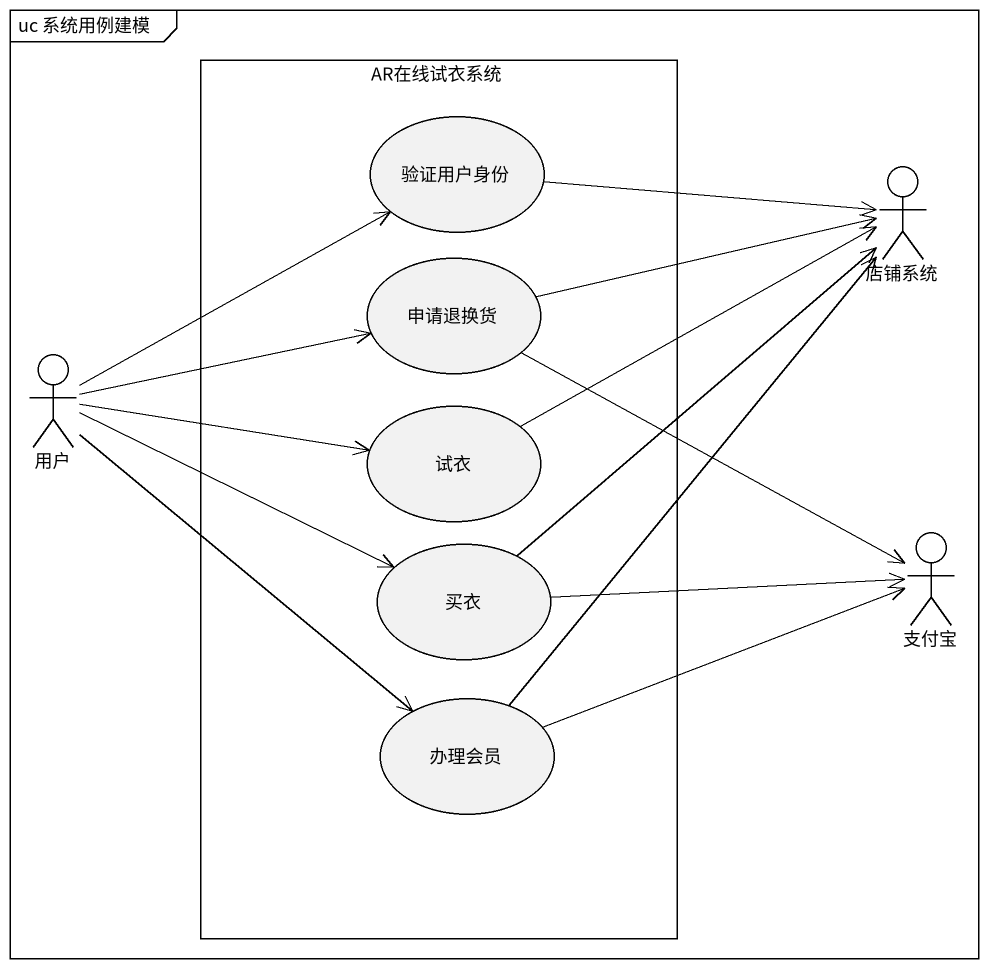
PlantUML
@startuml
mainframe uc 系统用例建模
rectangle AR在线试衣系统 {
  usecase 验证用户身份
  usecase 申请退换货
  usecase 试衣
  usecase 买衣
  usecase 办理会员
}
actor 店铺系统
actor 用户
actor 支付宝
验证用户身份 -right-> 店铺系统
申请退换货 -right-> 店铺系统
申请退换货 --> 支付宝
用户 -up-> 验证用户身份
用户 -right-> 申请退换货
用户 -right-> 试衣
用户 -right-> 买衣
用户 --> 办理会员
试衣 -right-> 店铺系统
买衣 -up-> 店铺系统
买衣 -right-> 支付宝
办理会员 -up-> 店铺系统
办理会员 -right-> 支付宝
@enduml
